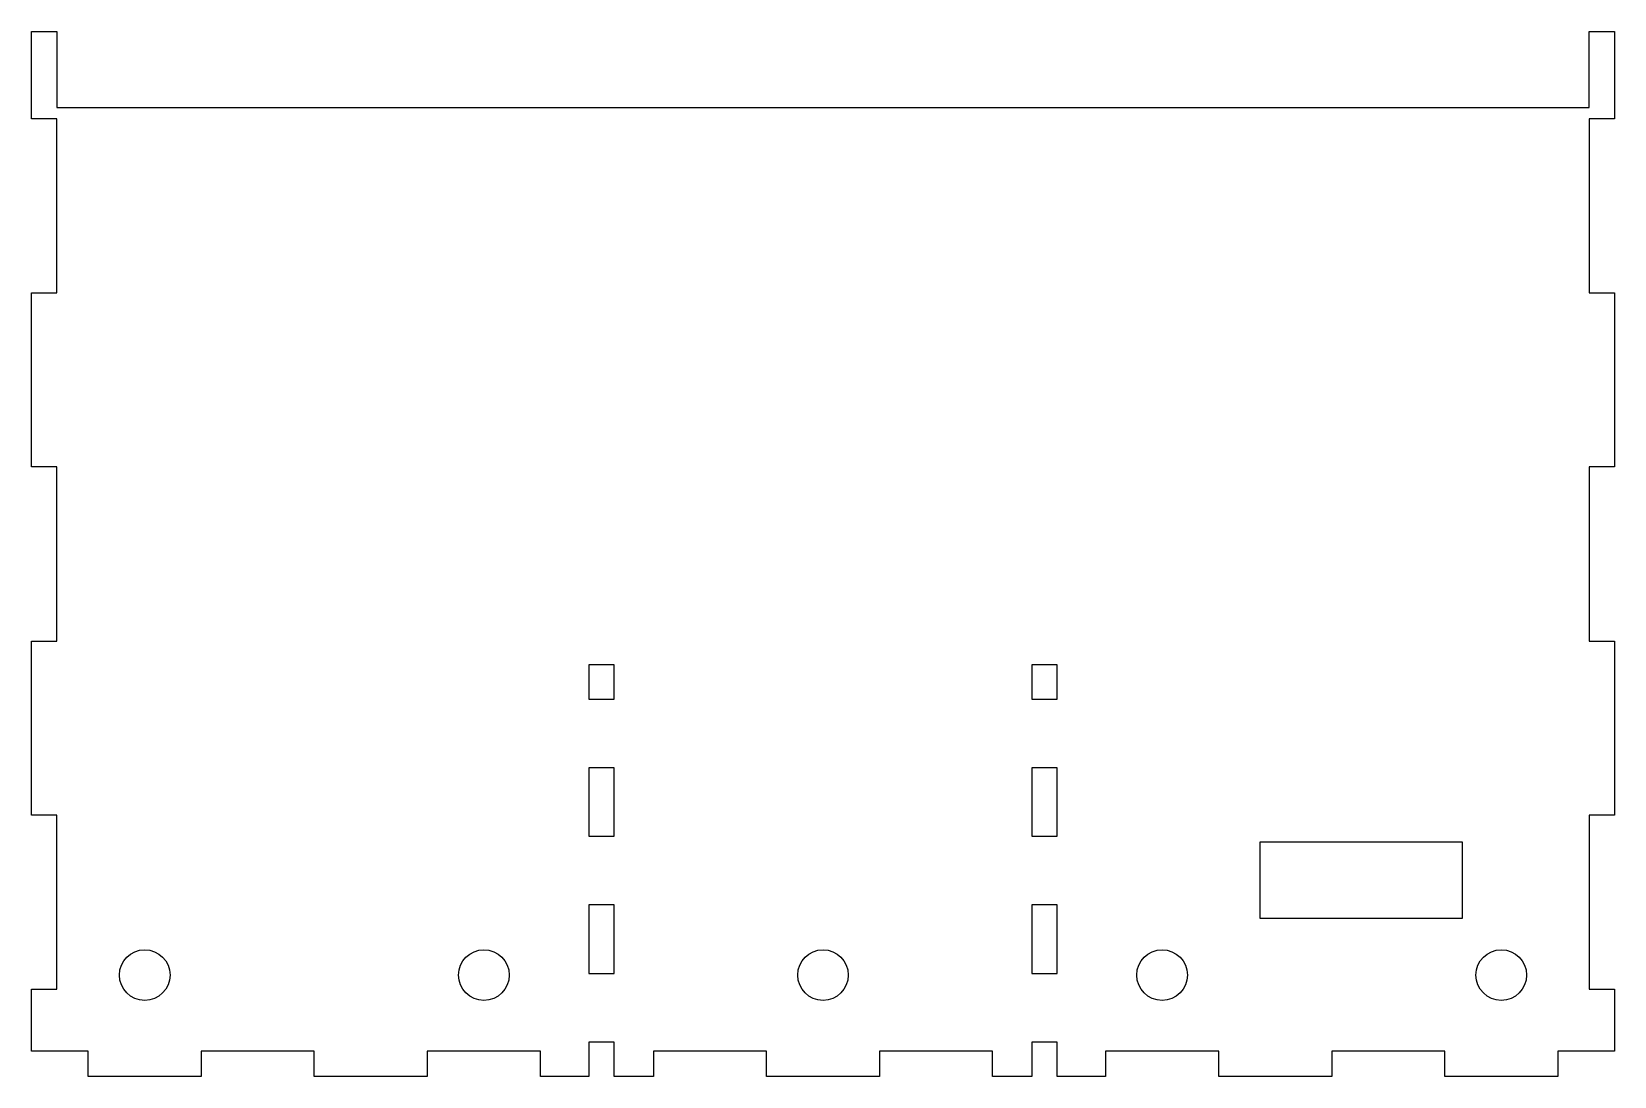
# Model space of a CAD drawing. Header units: millimetres. Extents: x -125 to 125, y 0 to 165.
import ezdxf

# ---------------------------------------------------------------- set-up
doc = ezdxf.new("R2010")
doc.units = ezdxf.units.MM
doc.layers.get('0').update_dxf_attribs({"linetype": 'CONTINUOUS'})

msp = doc.modelspace()

# ---------------------------------------------------------------- linework, layer by layer
for points in [[(-121, 153), (121, 153), (121, 165), (125, 165), (125, 151.25), (121, 151.25), (121, 123.75), (125, 123.75), (125, 96.25), (121, 96.25), (121, 68.75), (125, 68.75), (125, 41.25), (121, 41.25), (121, 13.75), (125, 13.75), (125, 4), (116.07, 4), (116.07, 0), (98.21, 0), (98.21, 4), (80.36, 4), (80.36, 0), (62.5, 0), (62.5, 4), (44.64, 4), (44.64, 0), (37, 0), (37, 5.42), (33, 5.42), (33, 0), (26.79, 0), (26.79, 4), (8.93, 4), (8.93, 0), (-8.93, 0), (-8.93, 4), (-26.79, 4), (-26.79, 0), (-33, 0), (-33, 5.42), (-37, 5.42), (-37, 0), (-44.64, 0), (-44.64, 4), (-62.5, 4), (-62.5, 0), (-80.36, 0), (-80.36, 4), (-98.21, 4), (-98.21, 0), (-116.07, 0), (-116.07, 4), (-125, 4), (-125, 13.75), (-121, 13.75), (-121, 41.25), (-125, 41.25), (-125, 68.75), (-121, 68.75), (-121, 96.25), (-125, 96.25), (-125, 123.75), (-121, 123.75), (-121, 151.25), (-125, 151.25), (-125, 165), (-121, 165)], [(-33, 59.58), (-33, 65), (-37, 65), (-37, 59.58)], [(33, 65), (33, 59.58), (37, 59.58), (37, 65)], [(-33, 37.92), (-33, 48.75), (-37, 48.75), (-37, 37.92)], [(33, 48.75), (33, 37.92), (37, 37.92), (37, 48.75)], [(69, 37), (69, 25), (101, 25), (101, 37)], [(-33, 16.25), (-33, 27.08), (-37, 27.08), (-37, 16.25)], [(33, 27.08), (33, 16.25), (37, 16.25), (37, 27.08)]]:
    msp.add_lwpolyline(points, close=True)
for centre in [(-107.14, 16), (-53.57, 16), (0, 16), (53.57, 16), (107.14, 16)]:
    msp.add_circle(centre, 4)

doc.saveas('drawing.dxf')
